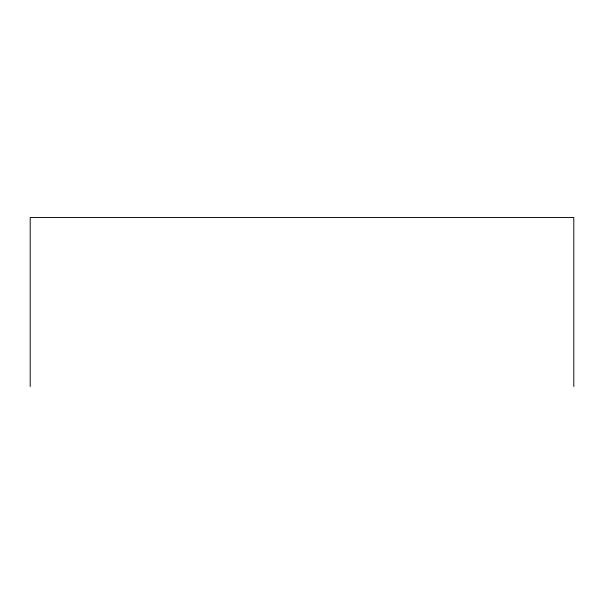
<?xml version="1.0" encoding="UTF-8"?>
<svg xmlns="http://www.w3.org/2000/svg" width="604" height="604" viewBox="0 0 604 604"><rect width="100%" height="100%" fill="white"/><g stroke="black" fill="none" stroke-linecap="round" stroke-linejoin="round"><path stroke-width="0.91" d="M573.8 386.515L573.8 217.485L30.2 217.485L30.2 386.515"/></g></svg>
